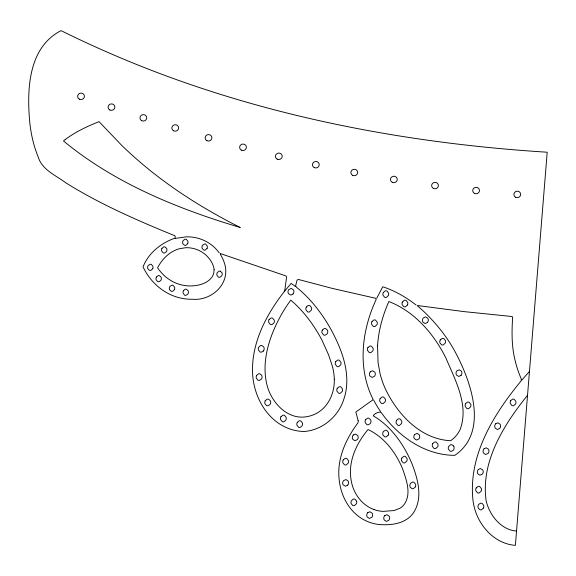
<?xml version="1.0" encoding="UTF-8"?>
<svg xmlns="http://www.w3.org/2000/svg" width="576" height="576" viewBox="0 0 576 576"><rect width="100%" height="100%" fill="white"/><g stroke="black" fill="none" stroke-linecap="round" stroke-linejoin="round"><path stroke-width="0.86" d="M175.169 238.09C161.525 242.741 148.486 252.792 143.042 266.897C150.192 282.096 164.016 294.422 180.619 298.051A48.607 46.152 -6 0 0 192.715 299.261C210.384 300.787 228.427 285.833 225.461 267.286A39.377 37.382 -6 0 0 220.342 254.383L220.378 253.937M376.798 298.145L382.745 286.762C394.87 290.758 406.109 297.194 416.131 305.071M152.705 268.697L150.934 270.36A2.232 2.117 -6 0 1 149.573 270.353L147.953 268.927A3.636 3.456 -6 0 1 148.234 265.5L150.062 264.29A2.232 2.117 -6 0 1 151.409 264.449L152.899 266.321A3.982 3.78 -6 0 1 152.705 268.697M402.365 302.083L404.309 300.29A2.419 2.297 -6 0 1 406.044 300.398L407.686 302.422A4.162 3.953 -6 0 1 407.477 304.97M407.477 304.97L405.533 306.763A2.419 2.297 -6 0 1 403.79 306.655L402.156 304.632A4.162 3.953 -6 0 1 402.365 302.083M401.717 458.165L403.661 456.372A2.419 2.297 -6 0 1 405.396 456.48L407.03 458.496A4.162 3.953 -6 0 1 406.829 461.052L404.885 462.845A2.419 2.297 -6 0 1 403.142 462.737L401.508 460.714A4.162 3.953 -6 0 1 401.717 458.165M284.594 291.211L291.125 283.392L295.488 286.517M527.537 395.251C503.856 424.728 480.442 461.628 486.18 501.077A51.89 49.27 -6 0 0 489.73 510.66C494.856 521.021 504.533 530.237 516.542 531.065M521.806 380.11L529.466 371.426M370.274 371.837L372.571 370.735L374.782 372.118A3.838 3.643 -6 0 1 374.436 376.315L372.031 377.41L369.936 376.034A3.902 3.701 -6 0 1 370.282 371.837M263.297 351.072L261.49 352.13A2.434 2.311 -6 0 1 260.028 351.958L258.401 349.934A4.162 3.953 -6 0 1 258.602 347.386L260.546 345.593A2.434 2.311 -6 0 1 262.022 345.6L263.642 346.874A3.838 3.643 -6 0 1 263.297 351.072M427.457 322.459L425.052 323.546L422.957 322.171A3.902 3.701 -6 0 1 423.295 317.974L425.592 316.879L427.795 318.262A3.838 3.643 -6 0 1 427.457 322.452M414.706 434.477L417.118 433.382L419.213 434.758A3.902 3.701 -6 0 1 418.874 438.955L416.578 440.057L414.367 438.674A3.838 3.643 -6 0 1 414.713 434.477M175.176 238.414L186.394 236.83A38.916 36.95 -6 0 1 219.24 252.936M220.255 271.217L221.882 272.642A3.636 3.456 -6 0 1 221.602 276.07L219.766 277.279A2.232 2.117 -6 0 1 218.419 277.121L216.936 275.249A3.982 3.78 -6 0 1 217.13 272.873L218.902 271.21A2.232 2.117 -6 0 1 220.255 271.217M373.975 509.537C361.98 505.202 353.606 493.682 351.338 481.37A55.174 52.387 -6 0 1 350.453 471.017C350.762 455.544 358.344 441.202 368.042 429.523C384.458 437.306 396.043 452.729 402.746 469.253C406.469 480.118 411.552 493.697 404.338 504.245A16.02 15.206 -6 0 1 399.938 508.248L394.142 510.552L383.076 511.38A30.665 29.11 -6 0 1 373.975 509.537M453.65 446.047L452.03 444.773A2.434 2.311 -6 0 0 450.554 444.766L448.61 446.558A4.162 3.953 -6 0 0 448.409 449.107L450.043 451.13A2.434 2.311 -6 0 0 451.498 451.303L453.305 450.245A3.838 3.643 -6 0 0 453.643 446.047M356.623 501.228L354.989 499.212A2.419 2.297 -6 0 0 353.254 499.104L351.31 500.897A4.162 3.953 -6 0 0 351.101 503.446L352.735 505.462A2.419 2.297 -6 0 0 354.478 505.577L356.422 503.784A4.162 3.953 -6 0 0 356.623 501.228M358.106 420.602L355.867 411.991L372.557 400.104A2.434 2.311 -6 0 0 372.852 398.866C357.358 367.812 361.764 330.444 376.034 299.786L376.056 298.879A1.966 1.872 -6 0 0 375.739 298.296L331.906 288.302L299.167 279.655A3.262 3.096 -6 0 0 298.404 279.533L297.115 279.994L295.704 285.451A1.462 1.39 -6 0 0 295.69 285.926L296.554 287.316A6.516 6.192 -6 0 0 296.942 287.647C308.686 297.122 318.334 308.959 326.376 321.674A178.654 169.618 -6 0 1 335.059 337.356C344.412 356.501 351.115 379.044 343.562 399.967C337.939 416.938 322.193 430.142 304.193 431.496A43.992 41.767 -6 0 1 290.678 429.25C266.962 421.459 253.296 396.23 252.533 372.298C251.64 342.886 265.91 315.36 283.464 292.644A7.675 7.286 -6 0 0 284.926 289.454L286.582 277.106A2.57 2.441 -6 0 0 285.739 275.861L220.622 253.656A1.001 0.95 -6 0 0 220.378 253.937M175.111 236.477L174.823 235.735L173.362 235.159C136.505 220.068 99.785 204.048 65.93 182.894C55.793 175.262 41.911 169.877 38.081 156.679C33.797 146.261 31.27 135.187 29.923 124.027C26.748 91.454 27.526 47.729 61.078 30.643A1062.734 1008.986 -6 0 0 134.633 63.677C265.745 116.798 406.382 143.345 547.2 152.222L515.39 545.357C492.66 543.686 475.682 522.446 473.047 500.789C467.885 456.055 493.344 414.684 520.625 381.514A3.19 3.031 -6 0 0 521.071 378.475A120.319 114.235 -6 0 1 514.973 359.87C511.524 345.96 511.74 331.43 512.633 317.304A2.218 2.11 -6 0 0 511.927 316.505L464.306 311.645L417.636 305.554A0.878 0.835 -6 0 0 417.492 305.842C432.108 318.427 445.082 333.662 454.529 350.726C470.606 380.16 489.492 431.777 454.824 455.335C425.102 455.342 398.318 436.514 381.571 413.006A3.456 3.283 -6 0 0 381.024 412.416C378.756 411.343 374.155 413.798 373.32 415.613A1.786 1.699 -6 0 0 373.594 416.045C387.238 424.116 397.721 436.63 405.468 450.302A129.463 122.918 -6 0 1 412.366 464.774C418.082 479.779 423.036 498.413 413.381 512.899C405.59 524.066 390.521 525.607 378.043 524.405A40.774 38.714 -6 0 1 366.509 521.078C351.072 514.202 341.654 498.146 339.444 481.838A68.162 64.714 -6 0 1 338.868 469.418C339.811 452.592 347.573 436.954 357.415 423.583A3.917 3.722 -6 0 0 358.164 420.588M175.133 236.938L175.147 237.398M380.534 411.523A123.084 116.863 -6 0 1 373.586 399.938M334.296 379.159C334.735 392.191 329.04 406.015 317.498 412.819A29.426 27.936 -6 0 1 307.073 416.635C288.158 420.286 272.39 403.481 267.43 386.719C260.561 361.973 269.503 335.779 281.614 314.143A158.011 150.019 -6 0 1 290.779 300.132C299.693 307.649 307.253 316.656 313.754 326.311A160.776 152.647 -6 0 1 321.948 340.142L328.572 354.823L331.913 364.838A57.924 54.994 -6 0 1 334.296 379.159M377.554 346.003L378.065 362.714L380.088 373.73A97.25 92.333 -6 0 0 385.848 389.93C398.153 415.094 421.085 439.402 450.72 440.712L453.658 438.314A29.088 27.612 -6 0 0 460.094 429.588C469.289 405.295 455.184 380.095 445.925 358.042C433.807 333.763 414.634 311.558 388.85 301.514C382.687 315.583 378.432 330.617 377.554 346.003M214.114 269.539L213.79 272.873A13.529 12.845 -6 0 1 211.846 277.272C207.367 283.378 199.39 285.466 192.19 285.919A36.662 34.805 -6 0 1 176.954 283.514C169.02 280.519 162.295 274.802 157.572 267.811C161.237 260.806 166.687 254.527 173.815 250.927A30.578 29.03 -6 0 1 179.338 248.746L185.789 247.694A28.382 26.95 -6 0 1 206.064 255.168C210.024 258.991 213.523 263.959 214.114 269.539M161.986 248.35L161.856 248.609A3.982 3.78 -6 0 0 161.669 250.985L163.152 252.857A2.232 2.117 -6 0 0 164.498 253.022L166.334 251.806A3.636 3.456 -6 0 0 166.608 248.386L164.988 246.953A2.232 2.117 -6 0 0 163.627 246.946L161.986 248.35M156.413 277.063L156.283 277.322A3.982 3.78 -6 0 0 156.096 279.698L157.579 281.57A2.232 2.117 -6 0 0 158.918 281.729L160.754 280.519A3.636 3.456 -6 0 0 161.028 277.099L159.415 275.666A2.232 2.117 -6 0 0 158.054 275.659L156.413 277.063M187.718 243.634L185.947 245.297A2.232 2.117 -6 0 1 184.594 245.29L182.966 243.864A3.636 3.456 -6 0 1 183.247 240.437L185.083 239.227A2.232 2.117 -6 0 1 186.43 239.386L187.913 241.258A3.982 3.78 -6 0 1 187.718 243.634M174.442 289.642L172.67 291.305A2.232 2.117 -6 0 1 171.317 291.298L169.69 289.865A3.636 3.456 -6 0 1 169.97 286.445L171.806 285.228A2.232 2.117 -6 0 1 173.153 285.394L174.636 287.266A3.982 3.78 -6 0 1 174.442 289.634M183.485 290.678L183.355 290.938A3.982 3.78 -6 0 0 183.168 293.314L184.651 295.186A2.232 2.117 -6 0 0 185.99 295.344L187.834 294.134A3.636 3.456 -6 0 0 188.1 290.714L186.487 289.282A2.232 2.117 -6 0 0 185.126 289.274L183.485 290.678M207.058 248.422L205.286 250.085A2.232 2.117 -6 0 1 203.933 250.078L202.306 248.652A3.636 3.456 -6 0 1 202.586 245.225L204.422 244.015A2.232 2.117 -6 0 1 205.769 244.174L207.252 246.046A3.982 3.78 -6 0 1 207.058 248.422M269.086 319.594L268.942 319.874A4.162 3.953 -6 0 0 268.74 322.423L270.374 324.446A2.419 2.297 -6 0 0 272.11 324.554L274.054 322.762A4.162 3.953 -6 0 0 274.262 320.213L272.628 318.19A2.419 2.297 -6 0 0 270.886 318.082L269.086 319.594M256.673 375.365L256.529 375.646A4.162 3.953 -6 0 0 256.327 378.194L257.954 380.218A2.434 2.311 -6 0 0 259.416 380.39L261.223 379.332A3.838 3.643 -6 0 0 261.562 375.142L259.949 373.86A2.434 2.311 -6 0 0 258.473 373.853L256.673 375.365M306.338 307.008L306.194 307.296A4.162 3.953 -6 0 0 305.993 309.845L307.627 311.861A2.419 2.297 -6 0 0 309.362 311.969L311.306 310.176A4.162 3.953 -6 0 0 311.515 307.627L309.881 305.611A2.419 2.297 -6 0 0 308.138 305.496L306.338 307.008M265.27 400.73L265.126 401.011A4.162 3.953 -6 0 0 264.917 403.56L266.551 405.583A2.434 2.311 -6 0 0 268.013 405.756L269.82 404.698A3.838 3.643 -6 0 0 270.151 400.5L268.538 399.226A2.434 2.311 -6 0 0 267.07 399.218L265.27 400.73M322.351 330.127L322.207 330.408A4.162 3.953 -6 0 0 322.006 332.957L323.633 334.98A2.434 2.311 -6 0 0 325.094 335.153L326.902 334.094A3.838 3.643 -6 0 0 327.24 329.904L325.627 328.622A2.434 2.311 -6 0 0 324.151 328.615L322.351 330.127M280.951 416.786L280.807 417.067A4.162 3.953 -6 0 0 280.606 419.616L282.24 421.632A2.419 2.297 -6 0 0 283.975 421.747L285.919 419.954A4.162 3.953 -6 0 0 286.128 417.398L284.494 415.382A2.419 2.297 -6 0 0 282.751 415.274L280.951 416.786M297.288 422.41L297.144 422.69A4.162 3.953 -6 0 0 296.942 425.239L298.57 427.262A2.419 2.297 -6 0 0 300.312 427.37L302.256 425.578A4.162 3.953 -6 0 0 302.458 423.029L300.83 421.006A2.419 2.297 -6 0 0 299.088 420.898L297.288 422.41M335.736 361.649L335.592 361.937A4.162 3.953 -6 0 0 335.39 364.486L337.025 366.502A2.419 2.297 -6 0 0 338.767 366.61L340.711 364.817A4.162 3.953 -6 0 0 340.913 362.268L339.278 360.252A2.419 2.297 -6 0 0 337.536 360.144L335.736 361.649M383.386 292.414L383.242 292.694A4.162 3.953 -6 0 0 383.033 295.243L384.667 297.259A2.419 2.297 -6 0 0 386.41 297.374L388.354 295.582A4.162 3.953 -6 0 0 388.555 293.026L386.928 291.01A2.419 2.297 -6 0 0 385.186 290.902L383.386 292.414M337.277 388.296L337.133 388.584A4.162 3.953 -6 0 0 336.931 391.133L338.566 393.149A2.419 2.297 -6 0 0 340.308 393.257L342.252 391.464A4.162 3.953 -6 0 0 342.454 388.915L340.819 386.899A2.419 2.297 -6 0 0 339.077 386.791L337.277 388.296M372.002 321.523L371.858 321.804A4.162 3.953 -6 0 0 371.657 324.353L373.284 326.376A2.419 2.297 -6 0 0 375.026 326.484L376.97 324.691A4.162 3.953 -6 0 0 377.179 322.142L375.545 320.119A2.419 2.297 -6 0 0 373.802 320.011L372.002 321.523M367.906 347.623L367.762 347.911A4.162 3.953 -6 0 0 367.56 350.46L369.194 352.476A2.419 2.297 -6 0 0 370.937 352.584L372.874 350.791A4.162 3.953 -6 0 0 373.082 348.242L371.448 346.226A2.419 2.297 -6 0 0 369.706 346.118L367.906 347.623M343.224 459.936L343.087 460.217A4.162 3.953 -6 0 0 342.878 462.766L344.513 464.789A2.419 2.297 -6 0 0 346.255 464.897L348.199 463.104A4.162 3.953 -6 0 0 348.401 460.555L346.766 458.532A2.419 2.297 -6 0 0 345.024 458.424L343.224 459.936M365.573 419.738L365.429 420.019A4.162 3.953 -6 0 0 365.22 422.568L366.854 424.591A2.434 2.311 -6 0 0 368.316 424.764L370.123 423.706A3.838 3.643 -6 0 0 370.462 419.515L368.842 418.234A2.434 2.311 -6 0 0 367.373 418.226L365.573 419.738M380.182 398.556L380.045 398.844A4.162 3.953 -6 0 0 379.836 401.393L381.47 403.409A2.419 2.297 -6 0 0 383.213 403.524L385.157 401.724A4.162 3.953 -6 0 0 385.358 399.175L383.724 397.159A2.419 2.297 -6 0 0 381.982 397.051L380.182 398.556M388.282 435.031L386.338 436.824A2.434 2.311 -6 0 1 384.862 436.817L383.249 435.542A3.838 3.643 -6 0 1 383.587 431.345L385.394 430.286A2.434 2.311 -6 0 1 386.856 430.459L388.49 432.482A4.162 3.953 -6 0 1 388.282 435.031M396.526 420.386L396.389 420.667A4.162 3.953 -6 0 0 396.18 423.216L397.814 425.232A2.419 2.297 -6 0 0 399.557 425.347L401.501 423.547A4.162 3.953 -6 0 0 401.702 420.998L400.068 418.982A2.419 2.297 -6 0 0 398.333 418.874L396.526 420.386M440.251 339.962L440.107 340.25A4.162 3.953 -6 0 0 439.906 342.799L441.533 344.815A2.419 2.297 -6 0 0 443.275 344.923L445.219 343.13A4.162 3.953 -6 0 0 445.428 340.582L443.794 338.566A2.419 2.297 -6 0 0 442.051 338.458L440.251 339.962M432.734 443.556L432.59 443.837A4.162 3.953 -6 0 0 432.389 446.386L434.016 448.409A2.419 2.297 -6 0 0 435.758 448.517L437.702 446.724A4.162 3.953 -6 0 0 437.904 444.175L436.277 442.152A2.419 2.297 -6 0 0 434.534 442.044L432.734 443.556M415.397 486.842L413.453 488.635A2.434 2.311 -6 0 1 411.977 488.628L410.357 487.354A3.838 3.643 -6 0 1 410.702 483.156L412.502 482.09A2.434 2.311 -6 0 1 413.964 482.27L415.598 484.286A4.162 3.953 -6 0 1 415.39 486.842M465.617 403.654L465.473 403.934A4.162 3.953 -6 0 0 465.264 406.483L466.898 408.506A2.419 2.297 -6 0 0 468.641 408.614L470.585 406.822A4.162 3.953 -6 0 0 470.786 404.273L469.152 402.25A2.419 2.297 -6 0 0 467.417 402.142L465.617 403.654M510.66 400.716L510.516 400.997A4.162 3.953 -6 0 0 510.307 403.546L511.942 405.562A2.419 2.297 -6 0 0 513.684 405.677L515.628 403.877A4.162 3.953 -6 0 0 515.83 401.328L514.195 399.312A2.419 2.297 -6 0 0 512.46 399.204L510.66 400.716M476.208 487.951L476.064 488.239A4.162 3.953 -6 0 0 475.862 490.788L477.497 492.804A2.419 2.297 -6 0 0 479.239 492.912L481.183 491.119A4.162 3.953 -6 0 0 481.385 488.57L479.75 486.554A2.419 2.297 -6 0 0 478.008 486.446L476.208 487.951M483.523 507.96L481.579 509.753A2.434 2.311 -6 0 1 480.103 509.746L478.49 508.471A3.838 3.643 -6 0 1 478.829 504.281L480.636 503.215A2.434 2.311 -6 0 1 482.098 503.388L483.732 505.411A4.162 3.953 -6 0 1 483.523 507.96M293.04 294.005L290.743 295.099L288.533 293.724A3.838 3.643 -6 0 1 288.878 289.526L291.283 288.432L293.378 289.807A3.902 3.701 -6 0 1 293.04 294.005M353.376 434.93L353.167 435.161A3.902 3.701 -6 0 0 352.829 439.358L354.924 440.734L357.329 439.639A3.838 3.643 -6 0 0 357.667 435.449L355.464 434.059L353.376 434.93M347.695 485.136L345.398 486.23L343.195 484.848A3.838 3.643 -6 0 1 343.534 480.658L345.938 479.563L348.034 480.938A3.902 3.701 -6 0 1 347.695 485.129M461.052 375.379L458.755 376.474L456.545 375.091A3.838 3.643 -6 0 1 456.89 370.901L459.295 369.806L461.39 371.182A3.902 3.701 -6 0 1 461.045 375.379M367.812 512.633L367.596 512.856A3.902 3.701 -6 0 0 367.265 517.054L369.353 518.429L371.765 517.342A3.838 3.643 -6 0 0 372.096 513.144L369.893 511.762L367.812 512.633M384.826 515.599L384.617 515.822A3.902 3.701 -6 0 0 384.278 520.02L386.374 521.395L388.786 520.308A3.838 3.643 -6 0 0 389.117 516.11L386.914 514.728L384.826 515.599M495.792 423.706L495.583 423.929A3.902 3.701 -6 0 0 495.245 428.126L497.333 429.502L499.745 428.414A3.838 3.643 -6 0 0 500.083 424.217L497.873 422.834L495.792 423.706M484.15 448.697L483.941 448.927A3.902 3.701 -6 0 0 483.602 453.125L485.698 454.5L488.102 453.406A3.838 3.643 -6 0 0 488.441 449.215L486.238 447.826L484.15 448.697M478.397 469.418L478.188 469.642A3.902 3.701 -6 0 0 477.85 473.839L479.945 475.214L482.35 474.127A3.838 3.643 -6 0 0 482.688 469.93L480.485 468.547L478.397 469.418M65.297 139.507L63.482 140.954C114.595 183.211 177.278 208.699 240.264 227.506C206.885 210.65 174.83 190.908 145.966 167.062A427.774 406.138 -6 0 1 121.759 145.426L99.036 121.637C87.221 126.389 75.492 131.782 65.297 139.507M515.664 197.266A3.391 3.226 -6 0 0 520.675 194.299A3.391 3.226 -6 0 0 515.513 191.686A3.391 3.226 -6 0 0 515.664 197.266M474.487 193.399A3.391 3.226 -6 0 0 479.498 190.433A3.391 3.226 -6 0 0 474.336 187.819A3.391 3.226 -6 0 0 474.487 193.399M433.404 188.424A3.391 3.226 -6 0 0 438.415 185.458A3.391 3.226 -6 0 0 433.253 182.844A3.391 3.226 -6 0 0 433.404 188.424M392.242 182.304A3.391 3.226 -6 0 0 397.253 179.338A3.391 3.226 -6 0 0 392.09 176.724A3.391 3.226 -6 0 0 392.242 182.304M352.656 175.342A3.391 3.226 -6 0 0 357.667 172.375A3.391 3.226 -6 0 0 352.505 169.762A3.391 3.226 -6 0 0 352.656 175.342M314.208 167.573A3.391 3.226 -6 0 0 319.219 164.606A3.391 3.226 -6 0 0 314.057 161.986A3.391 3.226 -6 0 0 314.208 167.573M277.2 159.149A3.391 3.226 -6 0 0 282.211 156.182A3.391 3.226 -6 0 0 277.049 153.569A3.391 3.226 -6 0 0 277.2 159.149M241.387 150.134A3.391 3.226 -6 0 0 246.398 147.168A3.391 3.226 -6 0 0 241.236 144.554A3.391 3.226 -6 0 0 241.387 150.134M206.885 140.659A3.391 3.226 -6 0 0 211.896 137.693A3.391 3.226 -6 0 0 206.734 135.079A3.391 3.226 -6 0 0 206.885 140.659M173.628 130.802A3.391 3.226 -6 0 0 178.639 127.836A3.391 3.226 -6 0 0 173.484 125.222A3.391 3.226 -6 0 0 173.628 130.802M141.732 120.694A3.391 3.226 -6 0 0 146.743 117.727A3.391 3.226 -6 0 0 141.581 115.114A3.391 3.226 -6 0 0 141.732 120.694M109.85 109.973A3.391 3.226 -6 0 0 114.862 107.006A3.391 3.226 -6 0 0 109.699 104.393A3.391 3.226 -6 0 0 109.85 109.973M79.402 99.18A3.391 3.226 -6 0 0 84.413 96.214A3.391 3.226 -6 0 0 79.25 93.6A3.391 3.226 -6 0 0 79.402 99.18"/></g></svg>
